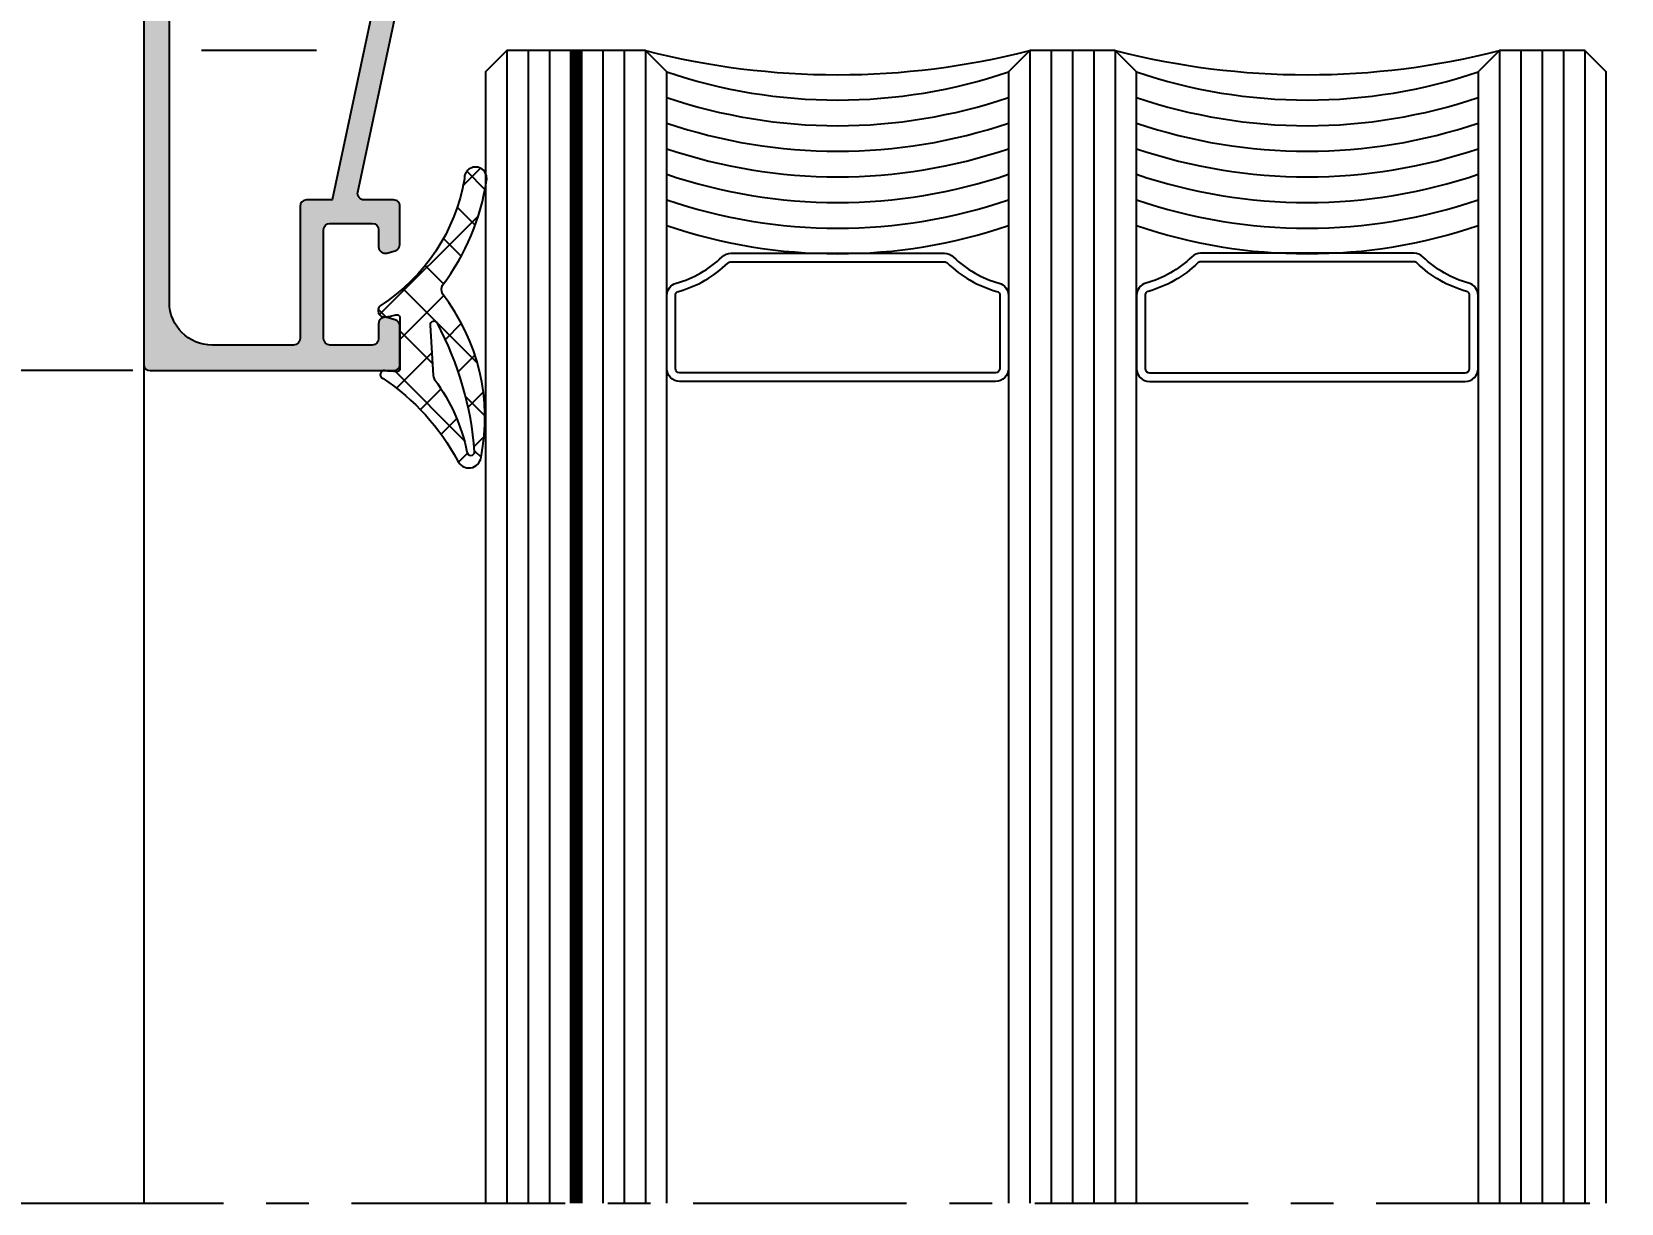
# Model space of a CAD drawing. Extents: x -207922 to -189609, y 24831 to 30124.
# Drawn here: x -207344.6 to -207270.1, y 28775 to 28829.9 of the extents above; entities that cross this region are included whole.
import ezdxf

# ---------------------------------------------------------------- set-up
doc = ezdxf.new("R2010")
doc.units = 0
doc.header["$LTSCALE"] = 8
doc.linetypes.add('CENTER', pattern=[2, 1.25, -0.25, 0.25, -0.25])
doc.linetypes.add('FOLIE', pattern=[1.6, 0.8, -0.8])
doc.layers.get('0').update_dxf_attribs({"linetype": 'CONTINUOUS'})
doc.layers.get('DEFPOINTS').update_dxf_attribs({"linetype": 'CONTINUOUS'})
for name, color, linetype in [('ASSI', 1, 'CENTER'), ('CONST35', 7, 'CONTINUOUS'), ('FILL', 253, 'CONTINUOUS'), ('FINE', 7, 'CONTINUOUS'), ('GOMMA', 3, 'CONTINUOUS'), ('QUOTE', 254, 'CONTINUOUS'), ('TRATTEGGI', 140, 'CONTINUOUS'), ('VETRO', 6, 'CONTINUOUS')]:
    doc.layers.add(name, color=color, linetype=linetype)
doc.styles.add('GEN1', font='geniso.shx', dxfattribs={"width": 0.8})
doc.dimstyles.new('LE2', dxfattribs={"dimscale": 2, "dimtxt": 3.5, "dimasz": 3, "dimexe": 0.5, "dimexo": 0.5, "dimgap": 1, "dimtad": 1, "dimdec": 1, "dimrnd": 0.05, "dimzin": 12, "dimtxsty": 'GEN1', "dimblk": 'DOTSMALL', "dimcen": -3, "dimclrd": 1, "dimclre": 1, "dimclrt": 2, "dimadec": 1, "dimazin": 0, "dimtfac": 1, "dimtdec": 1, "dimtmove": 0, "dimatfit": 3, "dimldrblk": 'DOTSMALL', "dimfxl": 1, "dimtvp": 4, "dimtolj": 1, "dimtzin": 12, "dimarcsym": 0})

# ---------------------------------------------------------------- blocks, each defined once
blk = doc.blocks.new('_DotSmall')
at = {"color": 0, "const_width": 0.5}
blk.add_lwpolyline([(-0.0625, 0, 1), (0.0625, 0, 1)], format="xyb", close=True, dxfattribs=at)
blk = doc.blocks.new('*D72')
at = {"color": 1, "lineweight": -2, "ltscale": 0.2, "transparency": 16777216}
for p, q in [((-207339.3075667984, 28774.02027699038), (-207339.3075667984, 28727.4783122182)), ((-207262.8075667984, 28774.02027699038), (-207262.8075667984, 28727.4783122182)), ((-207262.8075667984, 28728.4783122182), (-207339.3075667984, 28728.4783122182))]:
    blk.add_line(p, q, dxfattribs=at)
at = {"layer": 'DEFPOINTS', "color": 0, "ltscale": 0.2, "transparency": 16777216}
for p in [(-207339.3075667984, 28775.02027699038), (-207262.8075667984, 28775.02027699038), (-207339.3075667984, 28728.4783122182)]:
    blk.add_point(p, dxfattribs=at)
at = {"color": 1, "lineweight": -2, "ltscale": 0.2, "transparency": 16777216, "xscale": 6, "yscale": 6, "zscale": 6, "rotation": 180}
blk.add_blockref('_DotSmall', (-207339.3075667984, 28728.4783122182), dxfattribs=at)
at = {"color": 1, "lineweight": -2, "ltscale": 0.2, "transparency": 16777216, "xscale": 6, "yscale": 6, "zscale": 6}
blk.add_blockref('_DotSmall', (-207262.8075667984, 28728.4783122182), dxfattribs=at)
at = {"color": 2, "ltscale": 0.2, "transparency": 16777216, "insert": (-207301.0575667984, 28734.5033122182), "char_height": 7, "attachment_point": 5, "style": 'GEN1'}
blk.add_mtext('\\A1;76,5', dxfattribs=at)
blk = doc.blocks.new('*D134')
at = {"color": 1, "lineweight": -2, "ltscale": 0.2, "transparency": 16777216}
for p, q in [((-207339.813673142, 28885.01922787901), (-207375.2152878034, 28885.01922787901)), ((-207374.2152878034, 28885.01922787901), (-207374.2152878034, 28814.02045220936)), ((-207339.8150953983, 28814.02045220936), (-207375.2152878034, 28814.02045220936))]:
    blk.add_line(p, q, dxfattribs=at)
at = {"layer": 'DEFPOINTS', "color": 0, "ltscale": 0.2, "transparency": 16777216}
for p in [(-207338.813673142, 28885.01922787901), (-207374.2152878034, 28814.02045220936), (-207338.8150953983, 28814.02045220936)]:
    blk.add_point(p, dxfattribs=at)
at = {"color": 1, "lineweight": -2, "ltscale": 0.2, "transparency": 16777216, "xscale": 6, "yscale": 6, "zscale": 6}
for p, rotation in [((-207374.2152878034, 28885.01922787901), 90), ((-207374.2152878034, 28814.02045220936), 270)]:
    blk.add_blockref('_DotSmall', p, dxfattribs=dict(at, rotation=rotation))
at = {"color": 2, "ltscale": 0.2, "transparency": 16777216, "insert": (-207379.7152878033, 28849.51984004424), "char_height": 7, "attachment_point": 5, "rotation": 90, "style": 'GEN1'}
blk.add_mtext('\\A1;71', dxfattribs=at)

msp = doc.modelspace()

# ---------------------------------------------------------------- hatches: boundary and pattern name
at = {"layer": 'FILL'}
h = msp.add_hatch(color=253, dxfattribs=at)
edge = h.paths.add_edge_path()
edge.add_line((-207320.6070025693, 28838.41676837917), (-207320.6070025693, 28837.41676837917))
edge.add_arc((-207320.9070025694, 28837.41676837917), 0.3000000000174623, -90, 0, ccw=False)
edge.add_line((-207320.9070025694, 28837.11676837916), (-207324.7692224416, 28837.11676837916))
edge.add_arc((-207324.7692224416, 28834.01676837917), 3.099999999991269, 90, 167.9999999999593)
edge.add_line((-207327.8014800038, 28834.6612946207), (-207330.4884223217, 28822.02022488987))
edge.add_line((-207330.4884223217, 28822.02022488987), (-207331.6884223217, 28822.02022488987))
edge.add_arc((-207331.6884223217, 28821.72022488988), 0.2999999999883585, 90, 180)
edge.add_line((-207331.9884223217, 28821.72022488988), (-207331.9884223217, 28815.52022894008))
edge.add_arc((-207332.2884223216, 28815.52022894009), 0.2999999999883585, 269.9991742130094, 359.9999999972208, ccw=False)
edge.add_line((-207332.2884266454, 28815.22022894012), (-207336.1076123845, 28815.22047554255))
edge.add_arc((-207336.1075667984, 28817.22047554202), 1.999999999992017, 179.9999999998958, 269.9986940531564, ccw=False)
edge.add_line((-207338.1075667984, 28817.22047554202), (-207338.1075667984, 28832.01359346918))
edge.add_arc((-207337.8075667984, 28832.01359346919), 0.2999999999883585, 89.99543063234421, 180.0000000027792, ccw=False)
edge.add_line((-207337.8075428733, 28832.31359346824), (-207335.3824819844, 28832.3133932358))
edge.add_arc((-207335.3823233883, 28834.31339322952), 2.000000000005395, 269.9954565551578, 360.3919544747039)
edge.add_line((-207333.382370186, 28834.32707491501), (-207333.3822079002, 28836.01323249047))
edge.add_line((-207333.3822079002, 28836.01323249047), (-207333.9533521431, 28838.14477182327))
edge.add_arc((-207334.4363150563, 28838.01536230073), 0.5000000000221816, 14.99999999780283, 90.01658026776627)
edge.add_line((-207334.4364597464, 28838.5153622798), (-207335.5068201051, 28838.51505253855))
edge.add_arc((-207335.5067332911, 28838.21505255111), 0.300000000005748, 90.01658026776603, 209.9999999996555)
edge.add_line((-207335.7665409122, 28838.06505255112), (-207334.5839634941, 28836.01676837918))
edge.add_line((-207334.5839634941, 28836.01676837918), (-207334.5839634941, 28834.313392647))
edge.add_arc((-207335.3839634941, 28834.313392647), 0.7999999999883585, -90.00443685903957, 2.6062707547680475e-10, ccw=False)
edge.add_line((-207335.3840254444, 28833.5133926494), (-207337.4062632188, 28833.51355650961))
edge.add_arc((-207337.40623891, 28833.81355650864), 0.3000000000127926, 194.9999999972466, 269.99535736678143, ccw=False)
edge.add_line((-207337.6960166579, 28833.73591079512), (-207338.1686614912, 28835.49984532704))
edge.add_arc((-207338.8035583872, 28835.36842483925), 0.6483559308861644, 11.69477861223479, 90.35422905271447)
edge.add_line((-207338.8075667984, 28836.01676837918), (-207339.3075667984, 28836.01676837918))
edge.add_line((-207339.3075667984, 28836.01676837918), (-207339.3075667984, 28814.32045606499))
edge.add_arc((-207339.0075667984, 28814.320456065), 0.2999999999883585, 180.0000000020844, 269.9992888888173)
edge.add_line((-207339.0075705218, 28814.02045606503), (-207327.6074081323, 28814.02022769557))
edge.add_arc((-207327.6074053266, 28814.32022769557), 0.3000000000123923, 269.999464151427, 359.9999999979156)
edge.add_line((-207327.3074053266, 28814.32022769556), (-207327.3074053266, 28816.11304521291))
edge.add_arc((-207327.6074053266, 28816.11304521291), 0.2999999999883585, 6.948027720416053e-10, 75.00000000149456)
edge.add_line((-207327.529759613, 28816.40282296079), (-207327.9297596131, 28816.51000263776))
edge.add_arc((-207328.0074053266, 28816.22022488989), 0.2999999999869286, 75.00000000113491, 180.0000000006948)
edge.add_line((-207328.3074053266, 28816.22022488988), (-207328.3074053266, 28815.52022488987))
edge.add_arc((-207328.6074053266, 28815.52022488989), 0.3000000000174623, 270, 359.9999999972208, ccw=False)
edge.add_line((-207328.6074053266, 28815.22022488988), (-207330.5884223217, 28815.22022488988))
edge.add_arc((-207330.5884223217, 28815.52022488989), 0.3000000000029104, 180.0000000027792, 270.0000000055584, ccw=False)
edge.add_line((-207330.8884223217, 28815.52022488987), (-207330.8884223217, 28820.62022488988))
edge.add_arc((-207330.5884223217, 28820.62022488986), 0.2999999999883585, 89.99999999444162, 179.9999999972208, ccw=False)
edge.add_line((-207330.5884223217, 28820.92022488987), (-207328.6074053266, 28820.92022488987))
edge.add_arc((-207328.6074053266, 28820.62022488986), 0.3000000000029104, 2.7791884349426255e-09, 90, ccw=False)
edge.add_line((-207328.3074053266, 28820.62022488988), (-207328.3074053266, 28819.82022488989))
edge.add_arc((-207328.0074053266, 28819.82022488987), 0.2999999999883585, 179.999999996526, 284.9999999981458)
edge.add_line((-207327.9297596131, 28819.53044714198), (-207327.529759613, 28819.63762681895))
edge.add_arc((-207327.6074053266, 28819.92740456685), 0.3000000000155453, 285.0000000031552, 360.0000000020844)
edge.add_line((-207327.3074053266, 28819.92740456686), (-207327.3074053266, 28821.72022488988))
edge.add_arc((-207327.6074053266, 28821.72022488987), 0.3000000000174623, 2.779211087896802e-09, 90)
edge.add_line((-207327.6074053266, 28822.02022488987), (-207328.9933785204, 28822.02022488987))
edge.add_arc((-207328.9933785204, 28822.32022488988), 0.3000000000101863, 167.9999999989377, 270, ccw=False)
edge.add_line((-207329.2868228006, 28822.38259839713), (-207326.725517643, 28834.43259176081))
edge.add_arc((-207324.7692224416, 28834.01676837918), 1.999999999998953, 90, 168.0000000001372, ccw=False)
edge.add_line((-207324.7692224416, 28836.01676837918), (-207319.7070025693, 28836.01676837918))
edge.add_arc((-207319.7070025693, 28836.31676837917), 0.2999999999883585, 270, 360)
edge.add_line((-207319.4070025694, 28836.31676837917), (-207319.4070025694, 28838.41676837917))
edge.add_arc((-207318.5070025694, 28838.41676837916), 0.8999999999941792, 59.99999999908732, 179.9999999993052, ccw=False)
edge.add_line((-207318.0570025693, 28839.19619124256), (-207316.8418494922, 28838.49462228637))
edge.add_arc((-207316.9918494922, 28838.23481466523), 0.2999999999977838, 9.521196360627982, 60.000000001039325, ccw=False)
edge.add_arc((-207315.9070025693, 28838.41676837917), 0.8000000000029599, 189.5211963582005, 420.0000000002204)
edge.add_line((-207315.5070025693, 28839.10958870219), (-207317.4570025693, 28840.23542172711))
edge.add_arc((-207318.5070025694, 28838.41676837917), 2.100000000000988, 59.99999999946542, 179.9999999998015)
h = msp.add_hatch(dxfattribs=at)
h.set_pattern_fill('ANSI37', color=137, scale=12, angle=180, style=0)
h.set_pattern_definition([(225, (-207408.7781910249, 29209.18476249596), (1.060660171779821, -1.060660171779822), []), (315, (-207408.7781910249, 29209.18476249596), (1.060660171779822, 1.060660171779821), [])])
edge = h.paths.add_edge_path()
edge.add_line((-207327.3074012718, 28816.49198197208), (-207327.3074012718, 28814.12149999854))
edge.add_arc((-207327.4574012718, 28814.12149999854), 0.1499999999999204, 268.2732196087868, 359.99999999997834, ccw=False)
edge.add_arc((-207327.3343927021, 28818.20177444005), 4.232128198185544, 620.8162859039064, 628.2732196088019, ccw=False)
edge.add_arc((-207328.0401669938, 28813.83633053933), 0.1900000000000359, 440.8162859039024, 611.5936011242569)
edge.add_arc((-207334.08704826, 28804.7053814048), 10.76834751765997, 388.3088853053107, 416.2223862670393, ccw=False)
edge.add_arc((-207324.0779590039, 28810.03673302614), 0.5743851690974595, 563.0330113762728, 713.3819278052805)
edge.add_arc((-207332.79779286, 28811.81088885009), 9.47091751943141, 348.7952114064411, 397.8651977275784)
edge.add_arc((-207324.8616555537, 28817.82189271717), 0.5000000000000511, 516.4757742941009, 563.290910385354, ccw=False)
edge.add_arc((-207333.8072847925, 28824.48002989679), 10.66514862826071, 322.7296256811542, 351.6693708712397)
edge.add_arc((-207323.7690147469, 28823.03469562069), 0.523954503501969, 349.0097741235381, 542.328383253526)
edge.add_arc((-207332.9251439992, 28824.45280776195), 8.75178713099137, 302.3906112780708, 350.53360408354575, ccw=False)
edge.add_arc((-207328.0364081453, 28816.83950682385), 0.3000000000000042, 491.9397730013777, 636.610304265057)
edge.add_arc((-207328.4190783947, 28820.14162770849), 3.62422003731998, 276.610304265092, 284.761826494359)
edge.add_arc((-207327.4574012718, 28816.49198197208), 0.1499999999999316, 360, 464.7618264943528, ccw=False)
edge = h.paths.add_edge_path(flags=16)
edge.add_line((-207325.8978003687, 28816.15461714509), (-207325.747019385, 28813.79424134312))
edge.add_arc((-207325.3422505282, 28813.81446228431), 0.4052736284185388, 542.8599340052609, 574.5714049640278)
edge.add_arc((-207332.581351761, 28808.47216995382), 8.591874598884912, 371.726441535909, 396.51397099764847, ccw=False)
edge.add_arc((-207323.989200556, 28810.23041997985), 0.1800000000000223, 543.8367511048178, 718.2701484242269)
edge.add_arc((-207339.0764763241, 28809.04515974903), 15.31271351894278, 364.4189520031787, 388.0098227200083)
edge.add_arc((-207325.7178003922, 28816.1547091448), 0.1800000000000251, 386.9763037555508, 540.029284415104)

# ---------------------------------------------------------------- linework, layer by layer
at = {"layer": 'ASSI'}
msp.add_line((-207361.5759445884, 28775.02027699038), (-207229.9497488988, 28775.02027699038), dxfattribs=at)
at = {"layer": 'CONST35', "color": 4, "linetype": 'FOLIE', "const_width": 0.5, "flags": 128}
msp.add_lwpolyline([(-207319.0575667984, 28775.02027699038), (-207319.0575667984, 28829.01922787902)], dxfattribs=at)
at = {"layer": 'CONST35', "ltscale": 0.2}
for points in [[(-207319.3075667984, 28775.02027699038), (-207319.3075667984, 28829.01922787902)], [(-207318.8075667984, 28829.01922787902), (-207318.8075667984, 28775.02027699038)]]:
    msp.add_lwpolyline(points, dxfattribs=at)
at = {"layer": 'FILL', "color": 253}
for points in [[(-207339.3075667984, 28836.01676837918), (-207339.3075667984, 28814.32045606499, 0.4142099271997479), (-207339.0075705218, 28814.02045606503), (-207327.6074081323, 28814.02022769557, 0.4142163015738761), (-207327.3074053266, 28814.32022769556), (-207327.3074053266, 28816.11304521291, 0.3394542588633618), (-207327.529759613, 28816.40282296079), (-207327.9297596131, 28816.51000263776, 0.4931454260312807), (-207328.3074053266, 28816.22022488988), (-207328.3074053266, 28815.52022488987, -0.4142135623730673), (-207328.6074053266, 28815.22022488988), (-207330.5884223217, 28815.22022488988, -0.4142135623730673), (-207330.8884223217, 28815.52022488987), (-207330.8884223217, 28820.62022488988, -0.414213562373095), (-207330.5884223217, 28820.92022488987), (-207328.6074053266, 28820.92022488987, -0.414213562373095), (-207328.3074053266, 28820.62022488988), (-207328.3074053266, 28819.82022488989, 0.493145426031276), (-207327.9297596131, 28819.53044714198), (-207327.529759613, 28819.63762681895, 0.3394542588634001), (-207327.3074053266, 28819.92740456686), (-207327.3074053266, 28821.72022488988, 0.4142135623731228), (-207327.6074053266, 28822.02022488987), (-207328.9933785204, 28822.02022488987, -0.4769755326981653), (-207329.2868228006, 28822.38259839713), (-207326.725517643, 28834.43259176081, -0.3541185725306991)], [(-207327.8014800038, 28834.6612946207), (-207330.4884223217, 28822.02022488987), (-207331.6884223217, 28822.02022488987, 0.414213562373086), (-207331.9884223217, 28821.72022488988), (-207331.9884223217, 28815.52022894008, -0.4142177837300408), (-207332.2884266454, 28815.22022894012), (-207336.1076123845, 28815.22047554255, -0.414206886453959), (-207338.1075667984, 28817.22047554202), (-207338.1075667984, 28832.01359346918, -0.4142369209584647)]]:
    msp.add_lwpolyline(points, format="xyb", dxfattribs=at)
at = {"layer": 'FINE'}
msp.add_line((-207339.3075667984, 28814.32289201023), (-207339.3075667984, 28775.02027699038), dxfattribs=at)
for centre, radius, start, end in [((-207306.8075667984, 28864.10470984589), 36.22141693597056, 255.6129014872763, 284.3870985127228), ((-207284.8075667984, 28864.10470984589), 36.22141693597056, 255.6129014872763, 284.3870985127228), ((-207306.8075667984, 28851.54463308484), 24.84843435911791, 251.2189929206342, 288.7810070793658), ((-207284.8075667984, 28851.54463308484), 24.84843435911791, 251.2189929206342, 288.7810070793658), ((-207306.8075667984, 28850.34463308482), 24.84843435911791, 251.2189929206342, 288.7810070793658), ((-207284.8075667984, 28850.34463308482), 24.84843435911791, 251.2189929206342, 288.7810070793658), ((-207306.8075667603, 28849.14463307046), 24.84843435911791, 251.2189929206342, 288.7810070793658), ((-207284.8075668366, 28849.14463307046), 24.84843435911791, 251.2189929206342, 288.7810070793658), ((-207306.8075667793, 28847.94463307761), 24.84843435911791, 251.2189929206342, 288.7810070793658), ((-207284.8075668175, 28847.94463307761), 24.84843435911791, 251.2189929206342, 288.7810070793658), ((-207306.8075667984, 28846.74463308476), 24.84843435911791, 251.2189929206342, 288.7810070793658), ((-207284.8075667984, 28846.74463308476), 24.84843435911791, 251.2189929206342, 288.7810070793658), ((-207306.8075667984, 28845.54463308475), 24.84843435911791, 251.2189929206342, 288.7810070793658), ((-207284.8075667984, 28845.54463308475), 24.84843435911791, 251.2189929206342, 288.7810070793658), ((-207306.8075667793, 28844.34463307755), 24.84843435911791, 251.2189929206342, 288.7810070793658), ((-207284.8075668175, 28844.34463307755), 24.84843435911791, 251.2189929206342, 288.7810070793658)]:
    msp.add_arc(centre, radius, start, end, dxfattribs=at)
at = {"layer": 'GOMMA'}
for points in [[(-207327.3074012718, 28816.49198197208), (-207327.3074012718, 28814.12149999854, -0.4230685822918199), (-207327.4619212879, 28813.97156811583, -0.03254849802363057), (-207328.0098428807, 28814.02389505667, 0.9225901933820757), (-207328.1001604451, 28813.65605079614, -0.1224014653323727), (-207324.606553945, 28809.81199826977, 0.7697486496265417), (-207323.5074012718, 28809.97053486331, 0.2174410734774626), (-207325.320910114, 28817.62419282125, -0.2071589213943327), (-207325.3201012507, 28818.02146110871, 0.126948910788566), (-207323.254669716, 28822.93480812926, 1.123545551307037), (-207324.2925366694, 28823.01340904173, -0.213208761124423), (-207328.2369128673, 28817.06266115718, 0.7310222030702263), (-207328.0018734053, 28816.54150120019, 0.03558273155336005), (-207327.4956215046, 28816.63703097693, -0.4918541270239077)], [(-207325.8978003687, 28816.15461714509), (-207325.747019385, 28813.79424134314, 0.1392572493482445), (-207325.6759608031, 28813.58449670802, -0.1085797095384182), (-207324.1687971316, 28810.21837547708, 0.9525650413980662), (-207323.8092825878, 28810.22498631645, 0.1032996881477633), (-207325.5573854347, 28816.2363610977, 0.788711341954164)]]:
    msp.add_lwpolyline(points, format="xyb", close=True, dxfattribs=at)
at = {"layer": 'QUOTE'}
msp.add_line((-207331.213036278, 28829.01059872888), (-207336.6075667984, 28829.01059872888), dxfattribs=at)
at = {"layer": 'TRATTEGGI'}
for p, q in [((-207322.3075667984, 28829.01922787902), (-207322.3075667984, 28775.02027699038)), ((-207321.3075667984, 28829.01922787902), (-207321.3075667984, 28775.02027699038)), ((-207320.3075667984, 28829.01922787902), (-207320.3075667984, 28775.02027699038)), ((-207319.3075667984, 28829.01922787902), (-207319.3075667984, 28775.02027699038)), ((-207318.8075667984, 28829.01922787902), (-207318.8075667984, 28775.02027699038)), ((-207317.8075667984, 28829.01922787902), (-207317.8075667984, 28775.02027699038)), ((-207316.8075667984, 28829.01922787902), (-207316.8075667984, 28775.02027699038)), ((-207315.8075667984, 28829.01922787902), (-207315.8075667984, 28775.02027699038)), ((-207297.8075667984, 28829.01922787902), (-207297.8075667984, 28775.01922787899)), ((-207297.8075667984, 28829.01922787902), (-207297.8075667984, 28775.01922787899)), ((-207296.8075667984, 28829.01922787902), (-207296.8075667984, 28775.01922787899)), ((-207296.8075667984, 28829.01922787902), (-207296.8075667984, 28775.01922787899)), ((-207295.8075667984, 28829.01922787902), (-207295.8075667984, 28775.01922787899)), ((-207295.8075667984, 28829.01922787902), (-207295.8075667984, 28775.01922787899)), ((-207294.8075667984, 28829.01922787902), (-207294.8075667984, 28775.01922787899)), ((-207294.8075667984, 28829.01922787902), (-207294.8075667984, 28775.01922787899)), ((-207294.8075667984, 28829.01922787902), (-207294.8075667984, 28775.01922787899)), ((-207293.8075667984, 28829.01922787902), (-207293.8075667984, 28775.01922787899)), ((-207293.8075667984, 28829.01922787902), (-207293.8075667984, 28775.01922787899)), ((-207275.8075667984, 28829.01922787902), (-207275.8075667984, 28775.01922787899)), ((-207275.8075667984, 28829.01922787902), (-207275.8075667984, 28775.01922787899)), ((-207274.8075667984, 28829.01922787902), (-207274.8075667984, 28775.01922787899)), ((-207274.8075667984, 28829.01922787902), (-207274.8075667984, 28775.01922787899)), ((-207273.8075667984, 28829.01922787902), (-207273.8075667984, 28775.01922787899)), ((-207273.8075667984, 28829.01922787902), (-207273.8075667984, 28775.01922787899)), ((-207272.8075667984, 28829.01922787902), (-207272.8075667984, 28775.01922787899)), ((-207272.8075667984, 28829.01922787902), (-207272.8075667984, 28775.01922787899)), ((-207272.8075667984, 28829.01922787902), (-207272.8075667984, 28775.01922787899)), ((-207271.8075667984, 28829.01922787902), (-207271.8075667984, 28775.01922787899)), ((-207271.8075667984, 28829.01922787902), (-207271.8075667984, 28775.01922787899))]:
    msp.add_line(p, q, dxfattribs=at)
at = {"layer": 'VETRO'}
for points in [[(-207314.8075667984, 28775.02027699038), (-207314.8075667984, 28828.01922787902), (-207315.8075667984, 28829.01922787902), (-207322.3075667984, 28829.01922787902), (-207323.3075667984, 28828.01922787902), (-207323.3075667984, 28775.02027699038)], [(-207292.8075667984, 28775.01922787899), (-207292.8075667984, 28828.01922787899), (-207293.8075667984, 28829.01922787899), (-207297.8075667984, 28829.01922787899), (-207298.8075667984, 28828.01922787902), (-207298.8075667984, 28775.01922787899)], [(-207270.8075667984, 28775.01922787899), (-207270.8075667984, 28828.01922787899), (-207271.8075667984, 28829.01922787899), (-207275.8075667984, 28829.01922787899), (-207276.8075667984, 28828.01922787902), (-207276.8075667984, 28775.01922787899)]]:
    msp.add_lwpolyline(points, dxfattribs=at)
for points in [[(-207311.8061757998, 28819.51922787899), (-207301.808957797, 28819.51922787899, -0.195029353656826), (-207301.3910844866, 28819.34978785906, 0.1255301581426547), (-207299.2469853807, 28818.1201868012, -0.3369082131521242), (-207298.8075667984, 28817.54207469417), (-207298.8075667984, 28814.119227879, -0.4142135623730946), (-207299.4075667984, 28813.51922787899), (-207314.2075667984, 28813.51922787899, -0.4142135623730936), (-207314.8075667984, 28814.119227879), (-207314.8075667984, 28817.54207469417, -0.3369082131521506), (-207314.3681482161, 28818.1201868012, 0.1255301581426547), (-207312.2240491102, 28819.34978785906, -0.1950293536568258)], [(-207279.808957797, 28819.51922787899), (-207289.8061757998, 28819.51922787899, 0.195029353656826), (-207290.2240491103, 28819.34978785906, -0.1255301581426547), (-207292.3681482161, 28818.1201868012, 0.3369082131521242), (-207292.8075667984, 28817.54207469417), (-207292.8075667984, 28814.119227879, 0.4142135623730946), (-207292.2075667984, 28813.51922787899), (-207277.4075667984, 28813.51922787899, 0.4142135623730936), (-207276.8075667984, 28814.119227879), (-207276.8075667984, 28817.54207469417, 0.3369082131521506), (-207277.2469853807, 28818.1201868012, -0.1255301581426547), (-207279.3910844866, 28819.34978785906, 0.1950293536568258)]]:
    msp.add_lwpolyline(points, format="xyb", close=True, dxfattribs=at)
at = {"layer": 'VETRO', "color": 7}
for points in [[(-207311.8061757998, 28819.119227879), (-207301.808957797, 28819.119227879, -0.1950293536567926), (-207301.6696666935, 28819.06274787233, 0.1255301581426629), (-207299.3540396592, 28817.73477872986, -0.336908213152085), (-207299.2075667984, 28817.54207469417), (-207299.2075667984, 28814.119227879, -0.4142135623730784), (-207299.4075667984, 28813.91922787899), (-207314.2075667984, 28813.91922787899, -0.4142135623729952), (-207314.4075667984, 28814.119227879), (-207314.4075667984, 28817.54207469417, -0.3369082131522646), (-207314.2610939376, 28817.73477872986, 0.1255301581426188), (-207311.9454669033, 28819.06274787233, -0.1950293536568364)], [(-207279.808957797, 28819.119227879), (-207289.8061757998, 28819.119227879, 0.1950293536567926), (-207289.9454669033, 28819.06274787233, -0.1255301581426629), (-207292.2610939376, 28817.73477872986, 0.336908213152085), (-207292.4075667984, 28817.54207469417), (-207292.4075667984, 28814.119227879, 0.4142135623730784), (-207292.2075667984, 28813.91922787899), (-207277.4075667984, 28813.91922787899, 0.4142135623729952), (-207277.2075667984, 28814.119227879), (-207277.2075667984, 28817.54207469417, 0.3369082131522646), (-207277.3540396592, 28817.73477872986, -0.1255301581426188), (-207279.6696666935, 28819.06274787233, 0.1950293536568364)]]:
    msp.add_lwpolyline(points, format="xyb", close=True, dxfattribs=at)

# ---------------------------------------------------------------- dimensions: what is measured, and where the dimension line sits
at = {"ltscale": 0.2}
for base, p1, p2, angle, picture, middle in [((-207374.2152878034, 28814.02045220936), (-207338.8136731419, 28885.01922787899), (-207338.8150953981, 28814.02045220934), 90, '*D134', (-207379.7152878033, 28849.51984004424)), ((-207339.3075667984, 28728.4783122182), (-207262.8075667984, 28775.02027699038), (-207339.3075667984, 28775.02027699038), 180, '*D72', (-207301.0575667984, 28734.5033122182))]:
    dim = msp.add_linear_dim(base=base, p1=p1, p2=p2, angle=angle, dimstyle='LE2', override={"dimtmove": 1}, dxfattribs=at)
    dim.commit()
    dim.dimension.update_dxf_attribs({"geometry": picture, "text_midpoint": middle})

doc.saveas('drawing.dxf')
